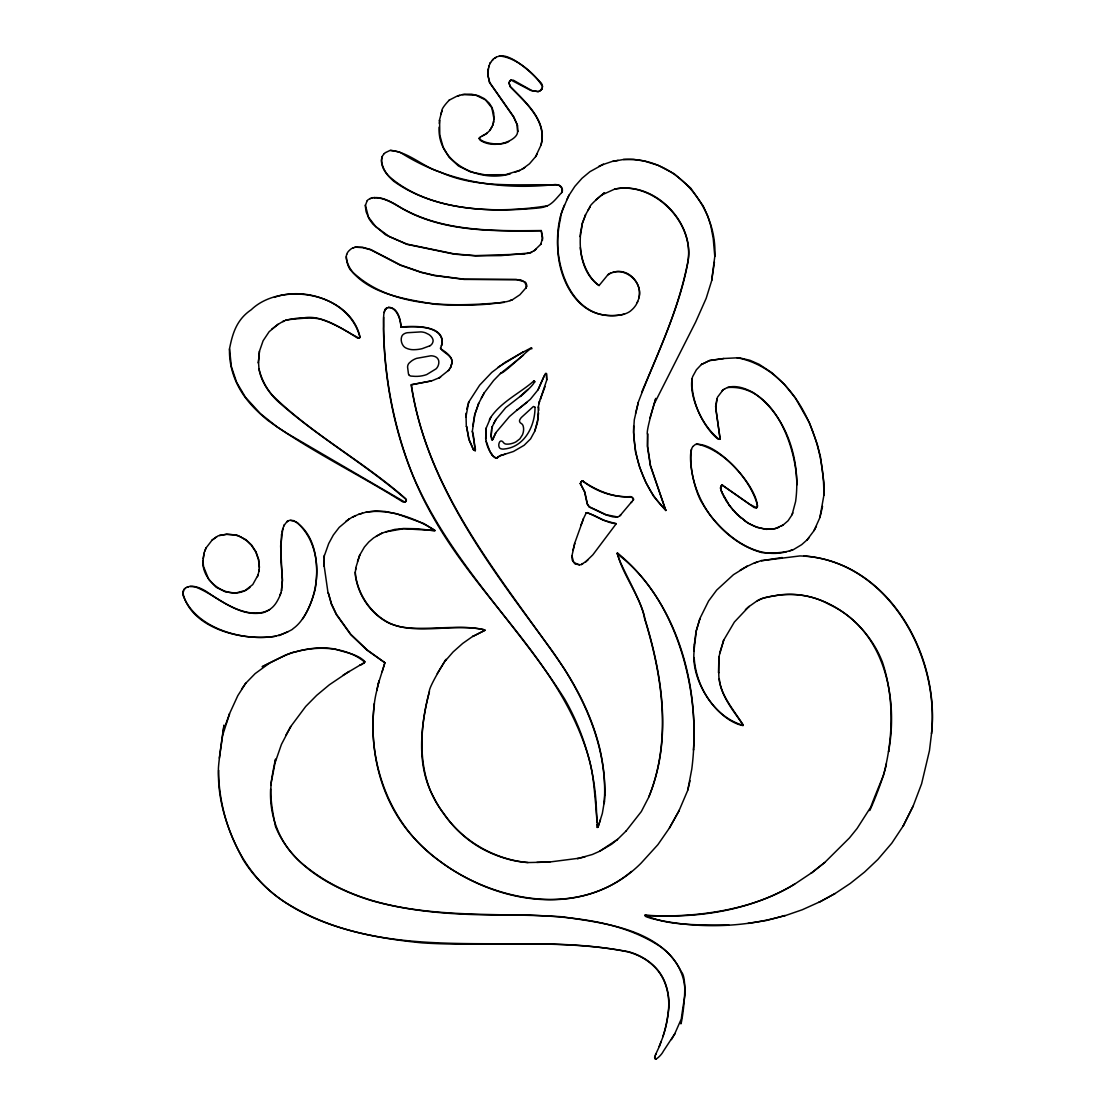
<?xml version="1.0" encoding="UTF-8"?>
<svg xmlns="http://www.w3.org/2000/svg" width="1115" height="1115" viewBox="0 0 1115 1115"><rect width="100%" height="100%" fill="white"/><g stroke="black" fill="none" stroke-linecap="round" stroke-linejoin="round"><path stroke-width="1.5" d="M655.216 1055.877C652.679 1063.626 661.46 1055.32 663.286 1051.32L674.979 1033.494L671.411 1039.626M655.634 1059.236C657.906 1059.543 653.292 1058.26 654.923 1056.63M219.265 535.409L226.554 534.392L235.014 534.893L240.506 536.775L247.14 541.012L251.405 545.263L255.809 552.037L258.471 559.646L259.377 567.284L258.652 559.423L255.99 551.814L251.586 545.026L245.76 539.562L237.077 535.13L226.749 534.155L218.094 535.855L212.171 540.036L216.784 536.636M561.625 192.644C553.556 201.411 550.643 206.846 538.461 208.003C490.098 212.589 434.641 210.624 393.707 181.229C388.215 176.226 382.417 170.107 381.553 162.372C380.717 160.518 383.058 154.177 382.138 157.09M547.354 205.815C497.625 213.746 430.502 212.394 389.469 176.755C384.522 172.17 380.717 163.863 381.776 157.94M637.278 302.555C638.7 299.029 636.094 305.245 635.773 305.287C634.393 307.35 632.93 308.925 631.675 309.97C625.529 316.312 610.17 316.73 598.95 314.04C579.033 308.841 566.685 289.315 561.263 270.624C556.315 253.398 556.678 234.986 560.692 217.606C558.894 215.976 574.852 182.916 566.81 199.808M624.484 314.109C565.737 328.033 545.388 246.415 564.497 205.007M281.51 534.197L280.785 558.726L282.513 580.079L281.454 590.532L282.318 580.302L280.632 545.974L282.834 528.608L281.956 532.148M383.658 317.287C382.919 370.194 392.87 426.055 413.149 476.007C448.634 559.577 516.816 622.951 564.594 698.938C584.539 733.6 595.48 772.667 596.539 812.57C598.114 838.299 595.8 804.765 595.577 803.413C594.183 789.03 593.278 774.493 589.5 760.472C563.214 665.516 480.955 601.975 433.791 518.196C400.536 460.913 384.647 394.515 383.449 328.549C383.95 323.322 382.306 309.622 386.654 308.186M515.255 172.198L519.646 170.386L505.457 174.693L484.788 174.79L470.628 171.961L458.544 166.024L449.011 157.173L443.143 147.166L439.784 135.026L439.603 120.141L439.324 123.528M509.903 300.66C515.534 298.527 508.788 301.162 507.227 301.524C483.603 305.844 459.046 305.775 435.115 304.284C406.32 299.224 371.922 294.862 351.643 271.21C346.877 267.307 345.371 254.847 346.863 254.401M504.315 302.374C455.004 306.611 392.619 309.245 353.023 272.464C349.26 268.353 346.333 261.356 346.235 256.715M323.782 560.148C323.517 579.493 324.786 545.458 324.117 558.225M355.253 572.148C357.121 597.821 378.375 625.404 406.139 627.661C430.237 630.17 463.227 624.302 484.872 629.933C453.791 622.7 419.477 635.592 389.344 623.299C374.319 615.982 363.058 602.016 357.873 586.239C356.563 581.654 355.1 576.957 355.253 572.148C355.852 569.556 355.978 565.626 355.629 569.709M492.342 439.881L493.318 438.766L491.701 439.672L490.976 435.895L492.384 426.543L491.952 428.021M492.691 439.561L491.227 436.564L491.422 429.763M562.211 191.139C562.824 187.264 558.782 184.31 555.186 184.533C501.959 190.358 447.477 182.163 401.776 153.326C399.839 151.319 389.456 150.511 390.375 150.344C408.661 151.947 422.836 166.79 440.021 171.989C477.485 189.16 519.06 183.71 558.685 184.937C561.639 185.982 563.688 189.912 561.598 192.658M669.404 828.069L679.314 810.257L669.404 828.069L657.878 844.682L641.083 863.149C574.838 929.492 463.798 897.296 409.205 832.501C385.358 803.804 373.65 766.562 373.023 729.545C372.954 716.22 373.637 702.784 376.8 690.547C381.483 671.063 377.678 685.544 376.8 690.547M631.452 871.456C576.734 917.561 493.931 901.477 439.742 861.115C390.264 826.257 366.682 762.911 374.403 703.746L374.222 703.969M633.571 499.241C634.059 499.673 632.219 496.231 630.351 496.621C612.888 497.82 596.107 490.224 582.755 481.081C596.065 491.408 612.79 497.443 630.156 496.844C632.526 496.788 634.212 500.287 633.181 500.245M617.25 552.97C618.714 563.66 642.351 601.529 644.818 618.546C662.463 675.788 672.261 739.593 648.902 796.765C671.941 739.538 662.296 675.969 644.623 618.769C640.86 596.971 621.153 572.58 617.487 552.956C679.662 604.051 701.697 691.467 691.788 769.071L687.83 789.88L690.032 780.793M716.834 398.78L715.83 408.982L720.081 438.739L715.593 406.418L717.447 397.261L723.022 389.916L722.116 390.682M401.121 327.002C411.588 326.026 444.007 324.298 442.195 343.197C442.892 324.298 411.839 326.458 400.926 327.225C400.898 319.587 396.647 307.378 388.382 307.433C397.888 307.015 400.787 319.991 400.926 327.225M488.105 68.893L488.217 76.837L489.889 82.789L513.778 116.838L517.611 125.633L517.667 131.458L516.97 124.267L513.583 117.061L489.332 82.245L487.743 73.451L488.983 66.008L488.593 67.318M479.157 138.539C481.666 135.026 477.596 138.817 480.384 140.379C495.171 149.926 516.858 140.142 517.499 132.49M440.425 348.493C443.631 351.016 454.906 356.87 451.352 364.884C455.408 355.741 441.08 352.438 440.676 347.727M486.224 428.007L485.68 438.543L486.224 428.007L490.753 417.4L489.387 419.839M616.888 553.681C672.289 594.183 698.352 680.248 693.432 750.019L693.628 749.796M526.517 286.248L524.566 281.802L516.203 279.447L464.161 279.433L434.265 275.544L421.01 272.394L400.41 265.259L370.598 249.774L362.57 247.572L356.27 247.223L362.765 247.349L370.793 249.551L400.606 265.036L421.205 272.172L434.46 275.321L464.356 279.196L520.426 279.74L525.806 282.611L526.74 285.106L526.224 287.405M508.956 83.43L510.391 86.552C525.054 101.8 547.869 120.824 541.04 144.839C547.312 120.741 524.928 102.064 510.196 86.775L509.165 82.9M257.509 576.678L258.123 574.894L252.757 584.581L245.077 590.546L235.6 593.068L225.495 591.912L216.157 587.243L208.77 579.452L203.529 566.545L202.944 560.831L204.073 553.179L203.181 558.713M718.841 657.028L718.618 672.833L718.841 657.028L723.677 640.289L719.593 653.279M638.77 298.137C643.55 281.928 625.181 267.572 612.302 272.604C629.822 266.346 644.944 286.722 637.696 301.343M888.739 751.552L888.543 751.775C898.704 697.014 884.07 629.487 828.975 604.358C809.03 592.971 784.904 592.163 763.148 598.281C761.517 598.518 753.865 602.685 759.162 599.745C765.001 596.762 771.705 596.567 777.977 595.159C822.968 588.539 867.108 621.585 882.62 662.672C894.397 698.868 893.157 738.827 883.456 775.357C852.557 850.146 882.495 785.671 886.411 763.705M665.808 510.517L650.338 465.777L647.411 446.46L647.62 433.721L647.606 446.237L650.519 465.554L665.808 510.517L653.571 496.286L645.878 482.502L639.55 467.06L635.452 451.756L633.501 432.23L634.296 419.77L638.268 402.585L635.536 413.442M666.003 510.294C643.62 488.9 632.958 455.519 633.682 425.958M641.85 392.062L641.655 392.299C659.481 350.347 678.505 308.507 687.495 263.572C696.15 223.307 653.725 181.034 614.686 189.104C654.839 180.588 695.969 223.376 687.69 263.335C678.436 312.228 655.481 356.647 638.073 402.808M714.436 261.955L711.732 280.116L714.799 256.436L713.224 238.499L710.868 226.08L707.802 216.115L703.217 206.052L690.645 188.031L674.171 173.745L658.059 165.313L644.163 160.992L633.738 159.473L623.369 159.515L612.999 161.354L618.072 160.351M534.517 382.194L534.433 381.637M527.897 389.442C507.325 407.31 533.96 386.361 534.629 381.414M526.642 253.621L529.332 252.98L500.97 255.6L475.297 255.851L454.209 254.15L406.836 244.338L385.651 234.861L372.772 223.99L369.246 219.153L366.138 211.794L365.274 205.745L367.128 200.77M525.081 254.025L475.492 255.628L454.404 253.913L407.031 244.115L389.469 236.701L375.908 226.847L368.48 217.16L365.358 205.035M475.241 449.08L472.328 431.296L474.892 414.376L478.683 403.449L474.697 414.599L472.76 426.125M475.436 448.857C474.879 457.248 474.962 439.421 472.328 431.296M694.213 644.317L693.962 650.937L696.248 631.118L699.872 618.741L696.053 631.355L694.408 644.094M384.912 662.742L378.417 683.467M546.462 373.581L546.726 379.797L546.434 373.525L545.542 373.609M270.624 789.044C269.063 818.87 281.51 848.292 306.193 866.857C378.013 924.112 476.105 911.22 561.862 916.753C603.34 923.011 660.442 928.656 681.293 971.764C692.053 982.789 673.042 1066.874 684.931 995.124C686.227 974.231 674.24 954.44 656.387 944.098C616.846 919.889 568.566 916.711 523.325 914.802C472.579 915.513 421.303 914.481 372.034 900.781C332.897 888.836 291.628 866.244 275.489 826.438C272.548 811.901 269.621 796.835 271.321 781.991C280.91 733.517 271.391 775.692 270.959 785.378M498.168 56.503C509.346 51.834 531.994 72.796 541.444 83.318C542.907 86.371 542.671 86.928 541.765 88.893M542.503 240.199L541.249 230.554L542.74 238.066L540.608 244.478L541.207 243.46M360.047 337.092C349.831 292.172 280.799 281.273 251.307 309.691C236.868 319.42 232.589 332.953 229.509 348.884C228.979 364.215 233.648 379.56 241.844 392.466C248.673 403.268 257.941 412.243 267.753 420.327C310.5 451.018 358.263 474.07 402.836 501.917L405.01 501.945M462.39 94.524L476.105 95.319L485.457 99.862L491.84 107.779L494.043 119.18L493.694 112.824L492.022 107.542L489.206 103.124L484.328 98.664L478.572 95.765L471.659 94.231L464.704 94.204L457.694 95.904L459.924 95.249M789.462 550.908C793.155 550.085 795.427 548.524 789.462 550.908C780.528 553.124 771.023 553.319 761.866 552.594C736.402 545.779 715.384 525.806 702.38 503.353C693.892 490.684 686.561 453.972 692.903 446.544M786.702 551.702C757.113 559.646 728.583 538.392 710.799 515.952C696.777 497.304 688.415 471.617 691.467 449.275M302.472 619.09C320.465 592.706 323.768 548.441 298.75 524.12C296.994 520.412 284.158 519.757 293.579 520.621C316.562 533.806 319.238 566.211 315.071 589.779C311.127 604.678 303.935 621.25 292.924 628.749C293.092 630.282 264.562 641.209 287.907 631.815M218.512 770.256C218.791 821.825 243.042 878.495 290.123 905.296C392.787 966.426 516.984 930.342 628.386 951.708C644.038 955.862 658.617 966.524 664.777 981.855C668.066 990.218 669.474 999.333 668.791 1008.295C667.871 1017.897 666.143 1027.514 662.923 1036.588C665.864 1027.486 667.746 1018.065 668.596 1008.531C669.711 993.312 665.181 977.047 653.92 966.301C646.798 959.332 637.766 954.565 628.191 951.931C560.483 937.966 490.767 947.29 422.264 942.886C357.148 936.53 280.952 919.777 243.516 860.236C228.463 832.793 217.467 801.95 218.512 770.256C217.035 767.691 231 678.324 219.348 758.144M466.042 413.205L465.861 417.205L468.732 402.125L466.753 409.052M803.692 555.897C888.334 562.141 939.597 655.704 931.513 733.572C940.391 653.655 886.104 558.476 799.887 555.939L761.42 560.72L782.284 557.528M404.689 502.015L286.722 433.15L277.147 426.961L260.339 413.567L245.439 397.233L236.659 382.389L231.404 366.724L229.509 348.884M580.079 564.72L575.242 564.106L572.26 560.176L571.939 555.869L574.727 543.465L572.901 550.476M579.382 564.998L573.681 562.378L571.939 555.869M781.016 526.224L783.009 525.04L774.995 528.677L766.367 529.36L756.695 527.311L748.179 523.186L737.252 514.572L729.656 505.959L721.558 491.715L720.513 487.826L722.213 484.802L720.527 487.589M538.587 412.857L537.374 422.864L534.852 430.92L537.946 419.115L538.447 406.836L538.74 410.376M580.26 483.799L581.194 481.819M580.441 483.45L584.595 492.063L587.215 504.105L589.124 506.99L606.003 514.949L613.097 516.914L617.668 516.984L606.184 514.726L589.319 506.768L587.396 503.868L584.79 491.84L580.26 483.548M183.236 591.229L183.557 590.602L182.874 593.905L183.431 591.006M531.785 348.856C534.406 343.155 505.179 373.009 500.496 373.483L523.506 355.141M259.461 351.211L258.359 362.933L259.461 351.211L263.112 340.744L269.133 331.713L278.053 324.298L271.642 329.246M604.623 794.884C603.814 811.051 604.442 800.877 604.818 794.66C605.124 779.246 603.229 763.9 599.842 748.89C592.957 720.095 580.009 693.14 564.023 668.331C503.395 579.995 427.644 494.363 411.351 384.647L431.031 380.996L411.156 384.87C426.724 486.809 492.788 569.932 552.023 650.672C581.793 692.805 605.849 742.158 604.623 794.884L604.818 794.66M720.081 438.739C719.816 439.728 718.422 439.199 717.795 438.92C701.628 425.958 688.053 393.553 692.429 377.428M720.276 438.46C720.192 439.268 719.147 439.115 718.604 438.934C701.419 424.704 690.798 399.839 692.011 378.529M364.535 662.059L364.73 661.697M364.73 661.836L363.532 663.634L364.661 662.24L359.797 665.362L361.999 664.373M538.252 407.059L539.59 401.191L538.88 403.728M259.056 569.458L258.805 571.382L259.377 567.284M724.82 388.842C722.548 390.069 728.29 386.668 730.562 386.78C738.618 385.734 746.548 388.94 753.503 392.703C787.497 416.062 801.141 461.986 795.58 501.625L792.11 514.614L792.835 512.886M723.9 358.5L709.614 360.438L701.433 364.507L709.419 360.661L723.9 358.5L738.952 357.734L750.047 360.34L759.204 364.354L771.915 372.731L784.486 384.494L795.371 397.999L809.434 422.794L817.225 444.077L820.459 456.802L823.874 482.377L823.915 495.06L819.985 517.165L822.549 506.419M580.553 232.185L580.204 236.798L582.448 223.167L585.584 214.819L582.253 223.39L580.734 231.948M536.845 862.397C567.66 861.435 535.116 862.48 528.022 862.536C513.485 861.686 499.367 857.24 486.321 850.94C463.101 839.497 444.899 819.525 433.331 796.57C416.02 764.806 420.731 725.252 429.373 691.621C427.965 686.143 461.359 635.16 437.233 673.544M528.022 862.536C495.52 859.818 462.753 841.56 443.979 813.727C416.327 779.496 418.71 730.715 429.373 691.621M647.439 433.944C645.181 430.209 665.39 367.239 649.878 418.209M434.822 530.81L417.526 528.761L403.686 528.496L394.752 529.416L385.943 531.827L403.505 528.719L434.948 530.559L423.853 523.534L396.606 513.764L385.023 511.464L375.518 511.046L366.194 512.12L359.058 514.252L362.486 513.179M493.68 120.978L493.401 122.497L494.043 119.18M931.513 733.572L929.45 750.674L921.603 783.789L913.157 806.075L903.303 825.741L913.157 806.075M385.609 308.869L384.145 312.548M604.428 801.03L602.337 813.462L598.393 826.02M719.287 678.868C720.903 696.053 734.576 710.854 743.343 725.335C733.126 710.185 718.088 693.07 718.813 672.596M439.408 120.364L441.916 110.887L440.871 113.939M534.698 382.041L534.712 381.887M509.011 82.831L509.513 81.493M384.703 663.216L382.194 671.69M259.001 571.159L257.941 575.117M526.405 287.182L525.806 288.172L526.67 286.318M451.185 365.622L450.962 366.347L451.547 364.661M493.346 438.404L495.785 432.718L493.806 437.024M492.788 439.491L493.387 438.195M475.185 449.401L474.251 450.39M442 343.991L441.429 345.511L442.376 342.96M355.797 567.758L359.727 555.214L357.497 561.43M545.068 386.529L540.357 399.184L546.908 379.574M517.513 132.1L517.862 131.236M280.869 592.818L280.144 595.048L281.635 590.309M493.025 123.988L492.551 125.438L493.597 122.274M222.791 734.827L229.537 713.865L225.815 724.039M711.928 279.879L706.171 298.346L695.635 322.068L654.658 403.003M405.539 501.764L406.404 500.161L405.804 498.823C363.838 461.805 313.496 435.198 273.287 396.173C266.164 388.745 261.063 378.027 258.973 368.856C261.077 381.26 268.408 392.118 277.259 400.801C317.399 436.871 364.814 463.603 405.525 498.976L406.39 500.05M479.185 138.232C482.502 143.751 502.015 146.051 508.691 141.605M562.336 191.181L561.779 192.435M484.969 630.212L472.732 636.47L484.816 630.435M203.878 553.402L206.024 548.023L204.603 551.395M274.903 763.231L281.426 744.416L290.764 726.52L285.886 735.161M359.086 338.068C344.187 331.085 322.556 313.231 301.872 318.221C302.444 316.576 276.199 322.096 289.607 319.489C299.656 318.779 310.012 316.897 319.991 319.043C333.594 323.183 345.929 330.542 357.734 338.18C360.103 338.026 359.546 338.305 359.866 337.162C351.072 301.677 305.608 285.97 274.123 297.398M324.59 555.145L328.716 543.521L333.329 535.033L339.197 527.381L349.58 518.698L345.873 521.276M574.532 543.688L583.424 518.907L580.748 525.555M541.235 144.602L535.576 156.685L537.263 153.926M598.058 826.814L600.455 819.692M655.16 1055.598L655.968 1053.912L655.522 1054.86M820.18 516.942L814.117 530.503L816.403 526.238M661.223 1041.424L659.258 1046.469L663.118 1036.365M282.639 528.831L284.437 524.844L283.907 525.862M688.025 789.657L679.133 810.48M488.788 66.245L490.53 62.579L490.015 63.513M492.189 426.766L495.91 419.533L493.555 423.728M450.697 367.058L450.376 367.727L451.157 366.124M539.409 401.414L540.538 398.961M440.495 347.95L441.624 345.288M680.68 1020.337L674.798 1033.716M544.218 375.811L538.057 389.776L544.664 375.016M541.583 89.214L542.057 88.197M491.966 126.845L489.861 130.455L492.732 125.215M535.047 430.697L530.587 438.864L524.148 445.275L513.471 451.477L500.314 455.673L505.443 454.056M699.676 618.964L708.61 600.971L716.666 590.114L733.447 574.699L747.231 566.197L740.179 570.169M280.339 594.825C276.534 603.229 273.44 608.874 263.488 612.581C237.62 617.975 217.676 595.591 195.557 587.02C193.285 586.351 186.289 586.56 192.324 586.281C198.804 586.727 204.589 590.128 209.759 593.793C225.774 604.901 250.973 620.093 269.593 609.654M659.439 1046.246L655.773 1054.149M346.904 253.969C347.336 251.558 351.49 248.631 351.629 248.534M441.721 111.11C441.554 107.291 452.383 97.019 449.038 100.42M649.097 796.542L641.334 811.553L626.072 831.037M580.608 482.739L582.267 480.997M633.459 499.841L630.992 502.642L632.149 501.569M468.551 402.348L479.687 385.121L491.771 372.396L504.802 362.542L523.256 351.908L498.071 367.183M583.243 519.13L586.128 513.095M229.342 714.102L237.816 695.635L245.718 683.258L241.579 689.126M598.044 826.968L597.18 827.483L598.434 826.201M723.482 640.512L734.367 622.058L749.127 606.407L745.419 609.654M692.54 376.814L696.401 369.776L701.614 364.271M720.806 486.433L721.349 485.596M478.502 403.686L484.258 392.912L481.29 398.069M359.532 555.451L364.41 547.047L368.8 541.974L373.664 537.848L381.971 533.165L376.312 536.078M491.701 439.672L492.468 439.672M183.905 589.835L183.724 590.058M497.192 457.903L498.614 456.37L496.551 458.293M585.389 215.042L590.044 206.833L587.647 210.749M500.51 455.45L497.485 457.707M792.305 514.391L788.082 520.747L782.814 525.277M382.417 156.114L383.992 153.814M561.737 192.421L562.406 190.916M526.294 287.447L519.911 294.75L512.287 299.824M205.829 548.245L212.352 539.799M450.571 367.504L448.355 370.626L449.61 368.995M597.096 820.487L597.529 827.4M743.008 725.6C718.102 720.736 690.366 682.199 694.157 650.7M870.007 808.277L857.087 828.473L849.421 837.964L824.779 862.439L811.232 873.184L824.779 862.439M497.861 457.248L497.931 457.025M569.054 195.25L574.866 186.344L581.988 178.302L589.947 171.668L603.424 164.253L598.755 166.372M284.255 525.081L287.085 521.527M580.594 482.642L581.431 481.555M490.335 62.816L493.137 59.318L492.398 60.057M544.775 374.682L545.737 373.386M814.312 530.266L806.995 540.008L809.351 537.36M597.431 827.33L597.027 824.389M384.536 662.463L367.295 650.017L350.807 634.324L336.479 614.309L331.587 604.037L328.214 592.609L331.392 604.274L336.284 614.546L350.626 634.547L367.1 650.24L384.591 662.519M533.723 380.982L534.475 381.135M541.765 88.991L540.9 90.092M538.252 389.553L530.294 399.351L516.663 410.432L526.865 402.431M534.015 381.079L534.406 381.567M903.498 825.504L891.791 843.177L877.853 859.47L864.557 872.055L850.285 883.428L835.121 893.505L819.037 902.314L835.121 893.505M290.583 726.743L305.691 706.478L316.688 695.342L329.371 684.777L349.134 671.453L342.876 675.369M484.063 393.135L493.597 380.522L500.677 373.26M490.572 417.623C501.179 401.623 521.276 392.368 534.015 380.772M384.675 662.672L384.633 662.575M495.715 419.756L505.68 407.7L520.914 395.825M183.933 589.71L184.616 588.818M540.803 244.241L534.043 250.791L536.301 249.077M645.32 914.969C643.592 916.767 649.153 917.394 650.268 918.175C694.394 928.907 741.405 928.182 785.058 915.527L766.521 920.446L747.97 923.429M586.295 512.928C586.253 513.276 587.075 512.329 585.919 513.388M586.741 512.858C596.358 515.102 605.57 523.005 616.261 523.688L592.873 554.796L585.459 561.96L588.023 559.828M620.581 514.991L631.188 502.419M535.757 156.462L529.5 163.78L522.154 169.201L524.733 167.584M589.863 207.069C588.804 204.589 618.867 181.118 595.758 199.933M645.223 915.025C667.62 926.523 702.687 924.628 728.931 925.143L728.736 925.366M580.385 236.575C579.229 254.206 583.647 274.889 599.062 285.538L608.191 274.429L607.605 274.931M541.556 89.298L539.758 90.984M495.604 432.954L509.499 416.508L516.858 410.209M757.28 507.144C758.339 487.91 717.809 441.749 695.76 444.425M445.178 661.056L453.122 651.927L462.683 643.439L472.927 636.233M404.661 502.21L406.083 501.179M490.043 130.232L486.461 133.689L487.408 132.978M385.72 152.49L389.999 150.455M370.556 198.428C365.33 200.129 376.731 196.672 371.616 197.926M541.249 230.554C492.05 231.056 438.293 231.976 395.351 204.254C388.968 200.798 381.497 196.853 374.152 197.703C383.351 197.536 391.56 202.359 399.24 206.846C441.484 232.422 493.387 231.112 541.054 230.791M496.286 57.227L494.558 58.245L497.401 56.6M439.115 127.18C437.094 163.111 479.701 183.181 510.503 173.759M499.339 56.029C515.381 57.032 534.768 73.214 542.503 86.538M284.116 321.009L282.75 321.65L285.719 320.256M353.762 247.725C351.35 248.185 357.218 246.931 354.765 247.265M510.823 80.266L513.332 80.196L531.939 90.636L537.653 91.542L530.726 90.426L511.2 80.155M485.471 134.302L482.363 135.891L486.656 133.452M538.88 91.402L537.946 91.681L539.507 90.984M542.113 88.322L540.064 90.803L540.831 90.12M384.647 310.179L386.849 307.963M387.783 307.754L388.382 307.433M202.944 560.831C201.467 583.298 231.878 602.992 249.969 587.354M186.804 587.396C184.351 588.176 190.358 586.183 187.836 586.838M182.888 594.853C195.027 628.498 243.502 641.836 275.809 636.163C244.171 641.669 191.724 629.222 183.069 593.682M287.447 521.263L286.903 521.75L287.823 521.026M287.252 521.486L288.618 520.635L288.018 521.039M531.688 252.185L530.433 252.743L534.238 250.554M440.606 377.177L438.808 378.11L448.551 370.403M623.369 159.515C675.202 155.947 717.698 206.456 714.799 256.436M355.727 515.576L352.493 517.137L359.253 514.029M580.344 247.586C581.542 260.91 587.396 277.3 599.062 285.538M366.194 512.12C389.079 508.663 415.365 517.918 434.85 530.35M473.387 449.805L468.83 439.449L466.516 426.195L469.025 439.212L473.68 450.042M364.605 661.293C357.065 653.878 345.009 652.484 335.378 649.139C318.667 645.989 301.343 649.32 285.565 655.049C229.063 683.774 292.032 650.366 294.597 652.163C317.092 645.543 345.887 646.491 364.535 661.92M405.275 501.959L406.32 500.705M610.658 273.217L609.292 273.816L611.564 272.771M496.44 458.307C491.994 457.443 486.879 446.794 486.14 441.247C488.356 445.875 489.987 456.537 496.858 458.042M491.91 454.767L491.576 453.777M581.361 481.666L582.253 481.164M586.1 513.165L586.518 512.928M587.41 512.566L603.396 520.245L616.261 523.688M736.82 357.678C795.622 368.786 825.239 440.3 823.72 495.283L823.915 495.06M618.909 516.343L617.668 516.984M727.524 387.532C774.033 383.867 796.695 447.38 796.89 484.9M582.741 563.869L580.887 564.72L585.64 561.723M696.527 443.979C723.356 449.024 751.287 480.384 757.615 505.903M720.095 438.599L719.579 439.282M756.486 507.743L749.907 504.412L722.088 485.025L754.339 507.673L756.82 507.576M720.569 488.579L720.708 487.854M720.611 488.816L720.722 488.105M721.558 491.715L720.861 488.83M722.604 494.307L721.74 491.478M723.83 496.83L722.799 494.084M726.548 501.513L724.011 496.607M729.656 505.959L726.743 501.29M733.308 510.405L729.851 505.736M737.252 514.572L733.503 510.182M740.708 517.722L737.447 514.35M744.346 520.607C753.601 527.409 768.333 531.841 778.953 527.353M756.179 508.008L757.461 506.809L756.625 507.799M757.865 561.737L754.409 563.033L761.615 560.483M694.171 657.599C695.774 685.906 714.004 716.917 743.217 725.377M585.013 856.877L577.5 858.634L592.316 854.508L599.563 851.303L617.501 839.414L611.703 844.166L599.563 851.303M645.334 915.136C696.095 918.871 749.921 910.913 794.451 884.279L794.647 884.056C751.176 911.345 692.206 917.924 645.139 915.485M245.523 683.481L255.126 673.627L268.924 663.55M620.261 515.367L620.776 514.768L619.536 516.036L620.107 515.492M367.267 200.588L368.187 199.641M693.056 446.335L695.398 444.439M581.236 481.778L582.114 481.053M617.306 839.637L626.268 830.814M721.447 485.471L722.492 484.788M807.176 539.785L801.685 544.65L793.629 549.5M384.243 153.591L385.386 152.588M492.942 59.541L494.753 58.022M385.665 308.869L386.501 308.158M185.508 587.981L185.313 588.218M748.932 606.63L757.183 600.804M722.841 390.152L723.983 389.233M608.01 274.666L609.473 273.593M794.451 884.279L811.413 872.947M450.098 99.681L457.889 95.681M480.635 136.964L482.558 135.668M348.953 671.69L359.992 665.139M277.872 324.521L282.945 321.413M349.385 518.935L352.688 516.914M602.407 194.693L614.686 189.104M519.465 170.609L522.35 168.964M523.06 352.131L531.214 347.838M429.874 345.789L422.111 348.688A39.722 36.711 40.1 0 1 413.135 349.706A16.488 15.248 40.1 0 1 405.971 348.019A6.857 6.342 40.1 0 1 402.989 345.371A10.467 9.673 40.1 0 1 401.553 337.051A5.993 5.533 40.1 0 1 403.602 334.166A10.16 9.394 40.1 0 1 407.268 332.73L420.815 331.908A15.54 14.37 40.1 0 1 425.47 332.814L428.759 334.43A10.857 10.035 40.1 0 1 431.324 336.674A7.986 7.387 40.1 0 1 432.801 339.183A4.474 4.139 40.1 0 1 432.996 341.594A7.15 6.606 40.1 0 1 429.888 345.803M747.05 566.434L754.604 562.796M352.187 248.352L353.148 247.781M819.232 902.091L802.256 909.756L784.862 915.763M438.989 377.887L430.836 381.219M381.79 533.402L386.125 531.604M603.229 164.476L613.194 161.118M529.137 253.203L530.615 252.52M288.423 520.858L289.454 520.37M275.809 636.163L280.785 634.574M188.519 586.811L189.592 586.406M582.42 481.123L583.117 480.844M355.42 247.335L356.466 247M548.622 862.132L577.695 858.397M373.232 197.787L374.347 197.467M740.89 517.499L744.541 520.384M328.019 592.832L324.158 565.863M485.875 438.32L486.14 441.247M258.973 368.856L258.555 362.71M466.056 416.982L466.321 426.432M409.386 375.351A2.718 2.509 40.1 0 1 408.452 373.832L407.588 367.114A6.774 6.258 40.1 0 1 409.191 363.016L411.407 361.093A21.952 20.293 40.1 0 1 416.592 358.361L430.766 355.81A10.788 9.979 40.1 0 1 435.547 356.814A5.533 5.115 40.1 0 1 438.836 362.082A10.62 9.812 40.1 0 1 436.146 368.8L426.655 374.598A33.771 31.22 40.1 0 1 415.087 376.368L411.073 376.089A2.997 2.774 40.1 0 1 409.386 375.351M535.019 407.296C535.13 425.707 524.663 447.004 504.398 448.983A7.526 6.955 40.1 0 1 500.802 448.718A2.551 2.355 40.1 0 1 499.102 446.962A6.049 5.603 40.1 0 1 498.907 443.937A8.167 7.554 40.1 0 1 499.632 441.986A2.244 2.077 40.1 0 1 500.76 441.066A1.617 1.491 40.1 0 1 502.098 441.261A4.585 4.237 40.1 0 1 503.45 442.53A3.554 3.289 40.1 0 0 506.196 444.104A17.157 15.861 40.1 0 0 510.893 443.742A22.342 20.655 40.1 0 0 515.938 441.888L519.855 438.864L522.405 434.892A17.157 15.861 40.1 0 0 523.576 430.139A12.07 11.164 40.1 0 0 523.13 425.93A4 3.707 40.1 0 0 521.137 423.393A3.08 2.843 40.1 0 1 519.729 421.846A2.397 2.216 40.1 0 1 519.715 419.993A11.317 10.467 40.1 0 1 521.513 417.344L533.388 406.501L535.019 407.296M509.597 81.311L510.67 80.21L509.513 81.367M184.421 589.041L184.895 588.525L184.421 589.041"/></g></svg>
